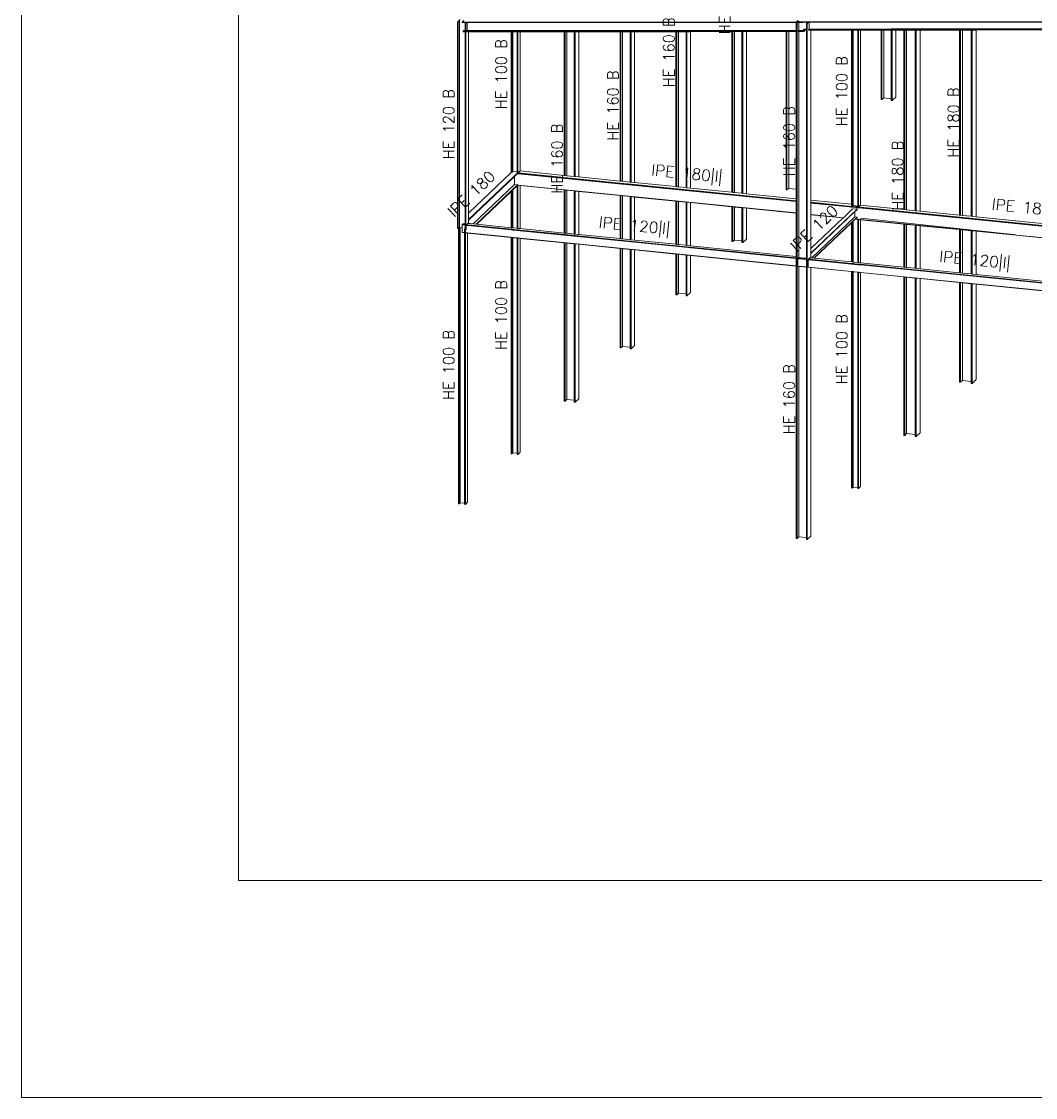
# Model space of a CAD drawing. Header units: millimetres. Extents: x 0 to 42, y 0 to 29.7.
# Drawn here: x 0 to 14.02, y 0 to 14.87 of the extents above; entities that cross this region are included whole.
import ezdxf
from ezdxf.enums import TextEntityAlignment as Align

# ---------------------------------------------------------------- set-up
doc = ezdxf.new("R2010")
doc.units = ezdxf.units.MM
for name, color, linetype, lineweight in [('BARRAS_DE_ACERO', 7, 'Continuous', 9), ('RECUAD_LIMITES', 2, 'Continuous', 0), ('RECUAD_MARCO', 1, 'Continuous', 20), ('REFERENCIA_DE_LAS_BARRAS', 2, 'Continuous', 9)]:
    doc.layers.add(name, color=color, linetype=linetype, lineweight=lineweight)
doc.styles.add('CYPETXT', font='romans__.ttf', dxfattribs={"height": 0.2})

msp = doc.modelspace()

# ---------------------------------------------------------------- linework, layer by layer
at = {"layer": 'BARRAS_DE_ACERO'}
for p, q in [((6.06556, 14.89789), (6.02848, 14.86262)), ((6.03894, 14.86157), (6.05647, 14.87825)), ((6.05647, 12.02608), (6.05647, 14.87825)), ((10.71999, 14.87004), (10.73893, 14.88805)), ((10.73003, 14.8666), (10.74685, 14.8826)), ((10.74685, 14.87616), (10.73682, 14.8666)), ((6.02848, 12.00945), (6.02848, 14.86262)), ((6.09346, 14.85721), (6.0928, 14.8638)), ((6.09346, 14.85721), (6.10502, 14.85722)), ((6.13743, 14.85724), (6.10502, 14.85722)), ((6.11581, 14.74635), (6.10552, 14.73658)), ((6.13214, 14.7366), (6.10552, 14.73658)), ((6.10552, 14.73658), (6.10618, 14.72998)), ((6.13214, 14.73), (6.10618, 14.72998)), ((6.13214, 14.74636), (6.11581, 14.74635)), ((10.71636, 14.86659), (6.12825, 14.86382)), ((6.13214, 14.74801), (6.13214, 14.85221)), ((6.13214, 14.74667), (6.13214, 14.74801)), ((6.13214, 14.74662), (6.13214, 14.74667)), ((6.13214, 14.74662), (6.13214, 14.74636)), ((6.13214, 14.7366), (6.13214, 14.74636)), ((6.13214, 14.7366), (6.13214, 14.73)), ((6.13214, 12.07455), (6.13214, 14.73)), ((6.13941, 14.85912), (6.13743, 14.85724)), ((6.14986, 14.85807), (6.13941, 14.85912)), ((6.1426, 14.74667), (6.1426, 14.85116)), ((6.1426, 11.99799), (6.1426, 14.74667)), ((6.16042, 14.85725), (6.14987, 14.85725)), ((6.16042, 14.74664), (6.14987, 14.73661)), ((6.76727, 14.73698), (6.14987, 14.73661)), ((6.14987, 14.73001), (6.14987, 14.73661)), ((6.17969, 14.73003), (6.14987, 14.73001)), ((6.16042, 14.85725), (6.7913, 14.85764)), ((6.16042, 14.85725), (6.16042, 14.74664)), ((6.85286, 14.74707), (6.16042, 14.74664)), ((6.17969, 14.73003), (6.76727, 14.73039)), ((6.17969, 12.22436), (6.17969, 14.73003)), ((6.76727, 14.73698), (6.85286, 14.73704)), ((6.77678, 14.7304), (6.76727, 14.73039)), ((6.76727, 12.78319), (6.76727, 14.73039)), ((6.77678, 12.78673), (6.77678, 14.7304)), ((6.7913, 14.73041), (6.7913, 12.80054)), ((6.86237, 14.74707), (6.85286, 14.74707)), ((6.85286, 14.73045), (6.86237, 14.73046)), ((6.85286, 14.73045), (6.85286, 12.79436)), ((6.89327, 14.74709), (6.86237, 14.74707)), ((6.89327, 14.73707), (6.86237, 14.73705)), ((6.86237, 14.73046), (6.89327, 14.73048)), ((6.86237, 12.77052), (6.86237, 14.73046)), ((7.50201, 14.73084), (6.89327, 14.73048)), ((6.89327, 12.80606), (6.89327, 14.73048)), ((10.58291, 14.73928), (7.50201, 14.73743)), ((7.50201, 14.73084), (7.51437, 14.73085)), ((7.50201, 14.73084), (7.50201, 12.74493)), ((7.51437, 14.74748), (7.51437, 14.74747)), ((7.51437, 14.73085), (7.53786, 14.73086)), ((7.51437, 14.73085), (7.51437, 12.74369)), ((7.64181, 14.73092), (7.53786, 14.73086)), ((7.53786, 14.73086), (7.53786, 12.74133)), ((7.64181, 14.74755), (7.64181, 14.74754)), ((7.65418, 14.73093), (7.64181, 14.73092)), ((7.64181, 14.73092), (7.64181, 12.73089)), ((7.70362, 14.73096), (7.65418, 14.73093)), ((7.65418, 14.73093), (7.65418, 12.72965)), ((7.70362, 14.74759), (7.70362, 14.74758)), ((8.27455, 14.7313), (7.70362, 14.73096)), ((7.70362, 14.73096), (7.70362, 12.72469)), ((8.27455, 14.7313), (8.27455, 12.66736)), ((8.28691, 14.73131), (8.28691, 12.66612)), ((8.41436, 14.73138), (8.3104, 14.73132)), ((8.3104, 14.73132), (8.3104, 12.66376)), ((8.42672, 14.73139), (8.41436, 14.73138)), ((8.41436, 14.73138), (8.41436, 12.65332)), ((8.42672, 14.73139), (8.42672, 12.65208)), ((8.47616, 14.73142), (8.47616, 12.64712)), ((9.04709, 14.73176), (9.04709, 12.5898)), ((9.08294, 14.73178), (9.05946, 14.73177)), ((9.05946, 14.73177), (9.05946, 12.58856)), ((9.08294, 14.73178), (9.1869, 14.73184)), ((9.08294, 14.73178), (9.08294, 12.5862)), ((9.19926, 14.73185), (9.1869, 14.73184)), ((9.1869, 14.73184), (9.1869, 12.57576)), ((9.19926, 14.73185), (9.19926, 12.57452)), ((9.2487, 14.73188), (9.2487, 12.56956)), ((9.832, 14.73224), (9.81963, 14.73223)), ((9.81963, 14.73223), (9.81963, 12.51224)), ((9.832, 14.73224), (9.832, 12.511)), ((9.85548, 14.73225), (9.85548, 12.50864)), ((9.95944, 14.73231), (9.95944, 12.4982)), ((9.9718, 14.73232), (9.9718, 12.49696)), ((10.02125, 12.492), (10.02125, 14.73235)), ((10.58291, 14.73269), (10.57055, 14.73268)), ((10.6064, 14.73929), (10.58291, 14.73928)), ((10.58291, 14.73269), (10.58291, 12.54375)), ((10.6064, 14.73929), (10.711, 14.73936)), ((10.71035, 14.73277), (10.6064, 14.7327)), ((10.71035, 14.73277), (10.711, 14.73277)), ((10.71035, 12.55565), (10.71035, 14.73277)), ((10.71636, 14.86659), (10.711, 14.8615)), ((10.71437, 14.86116), (10.711, 14.8615)), ((10.711, 14.74939), (10.711, 14.73936)), ((10.711, 14.73936), (10.711, 14.73277)), ((10.71437, 14.86116), (10.72337, 14.86026)), ((10.71636, 14.86659), (10.71999, 14.87004)), ((10.72337, 14.86026), (10.73003, 14.8666)), ((10.72337, 14.86026), (10.72337, 11.62502)), ((10.73681, 14.86001), (10.73681, 14.8666)), ((10.74685, 14.86002), (10.73681, 14.86001)), ((10.74685, 14.74893), (10.73681, 14.73938)), ((10.81325, 14.73942), (10.73681, 14.73938)), ((10.73681, 14.73279), (10.73681, 14.73938)), ((10.74685, 14.73279), (10.73681, 14.73279)), ((10.80119, 14.86005), (10.74685, 14.86002)), ((10.74685, 14.86002), (10.74685, 14.76935)), ((10.74685, 14.74893), (10.74685, 14.76935)), ((10.74685, 14.74893), (10.8233, 14.74898)), ((10.81391, 14.73283), (10.74685, 14.73279)), ((10.74685, 11.61096), (10.74685, 14.73279)), ((10.80053, 14.86665), (10.80119, 14.86005)), ((10.80119, 14.86005), (10.80319, 14.86195)), ((11.475, 14.86837), (10.80192, 14.86797)), ((10.80252, 14.86195), (10.80192, 14.86797)), ((10.80252, 14.86195), (10.80319, 14.86195)), ((10.81237, 14.86196), (10.80319, 14.86195)), ((10.86609, 14.86199), (10.81237, 14.86196)), ((10.81279, 14.75929), (10.82145, 14.76752)), ((10.81339, 14.75327), (10.81279, 14.75929)), ((10.81325, 14.73942), (10.8233, 14.74898)), ((10.81391, 14.73283), (10.81325, 14.73942)), ((10.85081, 14.75329), (10.81339, 14.75327)), ((10.82396, 14.74238), (10.81391, 14.73283)), ((10.82145, 14.76752), (10.822, 14.76752)), ((10.822, 14.76752), (10.8221, 14.76752)), ((10.8221, 14.76752), (10.8236, 14.76752)), ((10.82396, 14.74238), (10.8233, 14.74898)), ((10.85081, 14.76754), (10.8236, 14.76752)), ((10.86609, 14.86199), (10.85081, 14.84746)), ((10.85081, 14.84746), (10.86317, 14.84622)), ((10.85081, 14.76935), (10.85081, 14.84746)), ((10.85081, 14.76935), (10.85081, 14.76754)), ((10.85081, 14.75329), (10.85081, 11.60052)), ((10.87977, 14.862), (10.86317, 14.84622)), ((10.86317, 11.68658), (10.86317, 14.84622)), ((10.87977, 14.862), (10.86609, 14.86199)), ((11.475, 14.75969), (10.87801, 14.75933)), ((10.87801, 14.75933), (10.87801, 14.75331)), ((10.87801, 14.75331), (10.91262, 14.75333)), ((10.88722, 14.862), (10.87977, 14.862)), ((10.88722, 14.862), (12.35501, 14.86291)), ((10.88722, 14.862), (10.88722, 14.76809)), ((11.475, 14.75367), (10.91262, 14.75333)), ((10.91262, 14.75333), (10.91262, 12.4025)), ((11.475, 14.86837), (12.21053, 14.86883)), ((11.475, 14.76845), (11.48451, 14.76845)), ((11.48451, 14.75368), (11.475, 14.75367)), ((11.475, 12.34603), (11.475, 14.75367)), ((11.49903, 14.7597), (11.48451, 14.75969)), ((11.48451, 14.75368), (11.49903, 14.75369)), ((11.48451, 12.30643), (11.48451, 14.75368)), ((11.56059, 14.7685), (11.49903, 14.76846)), ((11.49903, 14.76847), (11.49903, 14.76846)), ((11.49903, 14.75971), (11.56059, 14.75975)), ((11.56059, 14.75373), (11.49903, 14.75369)), ((11.49903, 12.32785), (11.49903, 14.75369)), ((11.5701, 14.75976), (11.56059, 14.75975)), ((11.5701, 14.75974), (11.56059, 14.75974)), ((11.56059, 14.75373), (11.5701, 14.75374)), ((11.56059, 14.75373), (11.56059, 12.32167)), ((11.601, 14.76854), (11.5701, 14.76852)), ((11.5701, 14.75976), (11.601, 14.75978)), ((11.5701, 14.75974), (11.601, 14.75976)), ((11.5701, 14.75974), (11.5701, 14.75976)), ((11.601, 14.75376), (11.5701, 14.75374)), ((11.5701, 14.75374), (11.5701, 12.29784)), ((11.88387, 14.76871), (11.601, 14.76854)), ((11.88387, 14.76869), (11.601, 14.76852)), ((11.601, 14.76852), (11.601, 14.76854)), ((11.88387, 14.75995), (11.601, 14.75978)), ((11.601, 14.75376), (11.88387, 14.75393)), ((11.601, 12.33338), (11.601, 14.75376)), ((11.88387, 14.76871), (11.89623, 14.76872)), ((11.88387, 14.76871), (11.88387, 14.76869)), ((11.89623, 14.7687), (11.88387, 14.76869)), ((11.89623, 14.75996), (11.88387, 14.75995)), ((11.88387, 14.75993), (11.88387, 14.75995)), ((11.89623, 14.75994), (11.88387, 14.75993)), ((11.88387, 13.79404), (11.88387, 14.75393)), ((11.89623, 14.76872), (11.91972, 14.76873)), ((11.89623, 14.76872), (11.89623, 14.7687)), ((11.91972, 14.76871), (11.89623, 14.7687)), ((11.91972, 14.75997), (11.89623, 14.75996)), ((11.89623, 14.75994), (11.89623, 14.75996)), ((11.91972, 14.75995), (11.89623, 14.75994)), ((12.02367, 14.76879), (11.91972, 14.76873)), ((12.02367, 14.76877), (11.91972, 14.76871)), ((11.91972, 14.76873), (11.91972, 14.76871)), ((12.02367, 14.76003), (11.91972, 14.75997)), ((12.02367, 14.76001), (11.91972, 14.75995)), ((11.91972, 14.75995), (11.91972, 14.75997)), ((11.91972, 14.75395), (12.02367, 14.75401)), ((11.91972, 13.81513), (11.91972, 14.75395)), ((12.02367, 14.76879), (12.03604, 14.7688)), ((12.02367, 14.76877), (12.02367, 14.76879)), ((12.02367, 14.76877), (12.03604, 14.76878)), ((12.02367, 14.75401), (12.03604, 14.75402)), ((12.02367, 14.75401), (12.02367, 13.80469)), ((12.08548, 14.76883), (12.03604, 14.7688)), ((12.08548, 14.76881), (12.03604, 14.76878)), ((12.03604, 14.7688), (12.03604, 14.76878)), ((12.03604, 14.75402), (12.08548, 14.75405)), ((12.03604, 13.77876), (12.03604, 14.75402)), ((12.19714, 14.7689), (12.08548, 14.76883)), ((12.19714, 14.76887), (12.08548, 14.76881)), ((12.08548, 14.76883), (12.08548, 14.76881)), ((12.19714, 14.7689), (12.19714, 14.76887)), ((12.21045, 14.76888), (12.19714, 14.76887)), ((12.21045, 14.76013), (12.19714, 14.76012)), ((12.19714, 14.75412), (12.21045, 14.75413)), ((12.19714, 14.75412), (12.19714, 12.27352)), ((12.21045, 14.76891), (12.21045, 14.76888)), ((12.23695, 14.7689), (12.21045, 14.76888)), ((12.21045, 14.75413), (12.23695, 14.75415)), ((12.21045, 14.75413), (12.21045, 12.27218)), ((12.21053, 14.86883), (12.23695, 14.86885)), ((12.23695, 14.86885), (12.36833, 14.86893)), ((12.35501, 14.76897), (12.23695, 14.7689)), ((12.35501, 14.76024), (12.23695, 14.76017)), ((12.35501, 14.76022), (12.23695, 14.76015)), ((12.23695, 14.75415), (12.23695, 12.26952)), ((12.35501, 14.769), (12.35501, 14.76897)), ((12.36833, 14.76898), (12.35501, 14.76897)), ((12.36833, 14.76025), (12.35501, 14.76024)), ((12.35501, 14.76022), (12.35501, 14.76024)), ((12.36833, 14.76023), (12.35501, 14.76022)), ((12.35501, 14.75422), (12.35501, 12.25767)), ((12.36833, 14.86893), (12.37702, 14.86893)), ((12.42395, 14.76901), (12.36833, 14.76898)), ((12.42395, 14.76028), (12.36833, 14.76025)), ((12.42395, 14.76026), (12.36833, 14.76023)), ((12.36833, 14.76023), (12.36833, 14.76025)), ((12.36833, 14.75423), (12.36833, 12.25633)), ((12.96968, 14.76934), (12.42395, 14.76901)), ((12.96968, 14.76059), (12.42395, 14.76026)), ((12.42395, 14.76026), (12.42395, 14.76028)), ((12.42395, 14.75426), (12.42395, 12.25075)), ((12.98299, 14.86929), (12.96968, 14.86928)), ((12.96968, 14.76937), (12.96968, 14.76934)), ((12.98299, 14.76935), (12.96968, 14.76934)), ((12.96968, 14.76061), (12.98299, 14.76062)), ((12.98299, 14.7606), (12.96968, 14.76059)), ((12.96968, 14.75459), (12.98299, 14.7546)), ((12.96968, 14.75459), (12.96968, 12.19595)), ((13.12755, 14.86337), (12.98299, 14.86328)), ((12.98299, 14.76938), (13.00949, 14.7694)), ((13.00949, 14.76937), (12.98299, 14.76935)), ((12.98299, 14.76062), (13.00949, 14.76064)), ((13.00949, 14.75462), (12.98299, 14.7546)), ((12.98299, 14.7546), (12.98299, 12.19461)), ((13.00939, 14.8693), (13.19629, 14.86941)), ((13.12755, 14.86938), (13.00939, 14.86931)), ((13.12755, 14.76947), (13.00949, 14.7694)), ((13.00949, 14.76064), (13.12755, 14.76071)), ((13.12755, 14.76069), (13.00949, 14.76062)), ((13.00949, 14.76062), (13.00949, 14.76064)), ((13.12755, 14.75469), (13.00949, 14.75462)), ((13.00949, 14.75462), (13.00949, 12.19195)), ((13.19649, 14.86341), (13.12755, 14.86337)), ((13.12755, 14.76071), (13.14087, 14.76072)), ((13.12755, 14.76069), (13.12755, 14.76071)), ((13.14087, 14.7607), (13.12755, 14.76069)), ((13.14087, 14.7547), (13.12755, 14.75469)), ((13.12755, 14.75469), (13.12755, 12.1801)), ((13.14087, 14.76948), (13.19649, 14.76951)), ((13.19649, 14.76948), (13.14087, 14.76945)), ((13.14087, 14.76072), (13.19649, 14.76075)), ((13.19649, 14.76073), (13.14087, 14.7607)), ((13.14087, 14.7607), (13.14087, 14.76072)), ((13.14087, 14.7547), (13.19649, 14.75473)), ((13.14087, 14.7547), (13.14087, 12.17876)), ((15.436, 14.87076), (13.19629, 14.86941)), ((15.43134, 14.86474), (13.19649, 14.86341)), ((15.43134, 14.77083), (13.19649, 14.76948)), ((15.43134, 14.77083), (13.19649, 14.76951)), ((13.19649, 14.76951), (13.19649, 14.76948)), ((15.43134, 14.76208), (13.19649, 14.76073)), ((13.19649, 14.76075), (13.19649, 14.76073)), ((13.19649, 14.75473), (15.43134, 14.75606)), ((13.19649, 12.17318), (13.19649, 14.75473)), ((11.89623, 13.79279), (11.88387, 13.79404)), ((12.02367, 13.80469), (11.91972, 13.81513)), ((12.02367, 13.78), (12.02367, 13.80469)), ((12.02367, 13.78), (12.03604, 13.77876)), ((12.08548, 13.82578), (12.03604, 13.77876)), ((6.7913, 12.80054), (6.77678, 12.78673)), ((6.85286, 12.79436), (6.7913, 12.80054)), ((6.85286, 12.77909), (6.85286, 12.79436)), ((6.89188, 12.8062), (6.86739, 12.78291)), ((6.89327, 12.80606), (6.89188, 12.8062)), ((7.50201, 12.74493), (6.89327, 12.80606)), ((6.76727, 12.78319), (6.17969, 12.22436)), ((6.17969, 12.12576), (6.81003, 12.72525)), ((6.77154, 12.78725), (6.76727, 12.78319)), ((6.77678, 12.78673), (6.77154, 12.78725)), ((6.81003, 12.72525), (6.81564, 12.73059)), ((6.81564, 12.61746), (6.81564, 12.73059)), ((6.85286, 12.77909), (6.85809, 12.77857)), ((6.85809, 12.77096), (6.85638, 12.76933)), ((6.86322, 12.76864), (6.85638, 12.76933)), ((6.86378, 12.77186), (6.86237, 12.77052)), ((6.86739, 12.76823), (6.86322, 12.76864)), ((6.86739, 12.78291), (6.86376, 12.77946)), ((6.86739, 12.7791), (6.86376, 12.77946)), ((6.86376, 12.77946), (6.86376, 12.77186)), ((6.86378, 12.77186), (6.86376, 12.77186)), ((6.86378, 12.77186), (6.86739, 12.7715)), ((8.04742, 12.66062), (6.86739, 12.7791)), ((8.48309, 12.60926), (6.86739, 12.7715)), ((6.86739, 12.76823), (10.711, 12.38231)), ((7.51437, 12.74369), (7.50201, 12.74493)), ((7.53786, 12.74133), (7.51437, 12.74369)), ((7.64181, 12.73089), (7.53786, 12.74133)), ((7.65418, 12.72965), (7.64181, 12.73089)), ((7.70362, 12.72469), (7.65418, 12.72965)), ((8.27455, 12.66736), (7.70362, 12.72469)), ((8.28691, 12.66612), (8.27455, 12.66736)), ((8.3104, 12.66376), (8.28691, 12.66612)), ((8.41436, 12.65332), (8.3104, 12.66376)), ((8.42672, 12.65208), (8.41436, 12.65332)), ((8.47616, 12.64712), (8.42672, 12.65208)), ((9.04709, 12.5898), (8.47616, 12.64712)), ((6.24493, 12.07468), (6.81564, 12.61746)), ((6.8564, 12.61336), (6.28568, 12.07059)), ((6.77678, 12.53005), (6.76727, 12.52101)), ((6.7913, 12.54386), (6.7913, 12.01982)), ((6.81564, 12.61746), (6.85286, 12.61372)), ((6.85286, 12.61372), (6.8564, 12.61336)), ((6.86237, 12.61276), (6.85809, 12.61318)), ((6.86376, 12.61262), (6.86237, 12.61276)), ((6.86237, 12.61276), (6.86237, 12.01268)), ((6.86376, 12.61262), (6.86739, 12.61226)), ((6.86376, 12.60827), (6.86376, 12.61262)), ((6.86376, 12.60827), (6.89327, 12.60531)), ((10.711, 12.22634), (6.86739, 12.61226)), ((7.50201, 12.54418), (7.50201, 11.94846)), ((7.51437, 12.54294), (7.50201, 12.54418)), ((7.51437, 12.54294), (7.51437, 11.94722)), ((7.53786, 12.54058), (7.51437, 12.54294)), ((7.53786, 12.54058), (7.53786, 11.94486)), ((7.64181, 12.53014), (7.53786, 12.54058)), ((7.64181, 12.53014), (7.64181, 11.93442)), ((7.65418, 12.5289), (7.64181, 12.53014)), ((7.65418, 12.5289), (7.65418, 11.93318)), ((7.70362, 12.52394), (7.65418, 12.5289)), ((7.70362, 12.52394), (7.70362, 11.92822)), ((8.27455, 12.46662), (7.70362, 12.52394)), ((10.711, 12.39318), (8.4762, 12.61756)), ((10.711, 12.38557), (8.48309, 12.60926)), ((9.05946, 12.58856), (9.04709, 12.5898)), ((9.08294, 12.5862), (9.05946, 12.58856)), ((9.1869, 12.57576), (9.08294, 12.5862)), ((9.19926, 12.57452), (9.1869, 12.57576)), ((9.2487, 12.56956), (9.19926, 12.57452)), ((9.81963, 12.51224), (9.2487, 12.56956)), ((9.832, 12.511), (9.81963, 12.51224)), ((10.58291, 12.54375), (10.57055, 12.54499)), ((10.6064, 12.56609), (10.58291, 12.54375)), ((10.71035, 12.55565), (10.6064, 12.56609)), ((10.71035, 12.53096), (10.71035, 12.55565)), ((10.711, 12.53089), (10.71035, 12.53096)), ((8.27455, 12.46662), (8.27455, 11.87089)), ((8.28691, 12.46538), (8.27455, 12.46662)), ((8.28691, 12.46538), (8.28691, 11.86965)), ((8.3104, 12.46302), (8.28691, 12.46538)), ((8.3104, 12.46302), (8.3104, 11.86729)), ((8.41436, 12.45258), (8.3104, 12.46302)), ((8.41436, 12.45258), (8.41436, 11.85685)), ((8.42672, 12.45134), (8.41436, 12.45258)), ((8.42672, 12.45134), (8.42672, 11.85561)), ((8.47616, 12.44638), (8.42672, 12.45134)), ((8.47616, 12.44638), (8.47616, 11.85065)), ((9.04709, 12.38905), (8.47616, 12.44638)), ((9.04709, 12.38905), (9.04709, 11.79332)), ((9.05946, 12.38781), (9.04709, 12.38905)), ((9.05946, 12.38781), (9.05946, 11.79208)), ((9.08294, 12.38545), (9.05946, 12.38781)), ((9.08294, 12.38545), (9.08294, 11.78972)), ((9.1869, 12.37501), (9.08294, 12.38545)), ((9.1869, 12.37501), (9.1869, 11.77928)), ((9.19926, 12.37377), (9.1869, 12.37501)), ((9.19926, 12.37377), (9.19926, 11.77804)), ((9.2487, 12.36881), (9.19926, 12.37377)), ((9.2487, 11.77308), (9.2487, 12.36881)), ((10.711, 12.38557), (10.711, 12.39318)), ((10.711, 12.38557), (10.711, 12.38231)), ((10.711, 12.38231), (10.711, 12.22634)), ((10.91262, 12.4025), (11.475, 12.34603)), ((10.91262, 12.37293), (10.91262, 12.4025)), ((10.91262, 12.36532), (10.91262, 12.37293)), ((10.91262, 12.36207), (10.91262, 12.36532)), ((11.475, 12.30885), (10.91262, 12.36532)), ((11.53737, 12.29934), (10.91262, 12.36207)), ((10.91262, 12.36207), (10.91262, 12.20609)), ((6.17969, 12.13337), (6.17969, 12.22436)), ((9.81963, 12.31148), (9.81963, 11.83083)), ((9.832, 12.31024), (9.832, 11.82959)), ((9.95944, 12.29744), (9.95944, 11.84149)), ((9.9718, 11.81555), (9.9718, 12.2962)), ((11.55128, 12.27702), (10.91262, 11.66962)), ((11.52294, 12.24408), (10.91262, 11.66362)), ((11.36197, 12.16097), (10.91262, 12.20609)), ((10.91262, 12.20174), (11.35785, 12.15705)), ((11.36197, 12.16097), (11.49042, 12.28313)), ((11.475, 12.31647), (11.475, 12.30885)), ((11.475, 12.30885), (11.475, 12.30739)), ((11.475, 12.30739), (11.48451, 12.30643)), ((11.48589, 12.30775), (11.48451, 12.30643)), ((11.4859, 12.31537), (11.55206, 12.30873)), ((11.55128, 12.27702), (11.49042, 12.28313)), ((11.49903, 12.32785), (11.56059, 12.32167)), ((11.56059, 12.30025), (11.49903, 12.30643)), ((11.52294, 12.24408), (11.55128, 12.27103)), ((11.52294, 12.24408), (11.52294, 12.17173)), ((11.53737, 12.29934), (11.53882, 12.29919)), ((11.57512, 12.29555), (11.53882, 12.29919)), ((11.55128, 12.27702), (11.55128, 12.27103)), ((11.56059, 12.30787), (11.55206, 12.30873)), ((11.56059, 12.30787), (11.56059, 12.32167)), ((11.56059, 12.30025), (11.56059, 12.30787)), ((11.57149, 12.29916), (11.5701, 12.29784)), ((11.57149, 12.29916), (11.57512, 12.2988)), ((11.59962, 12.33352), (11.5715, 12.30678)), ((11.61479, 12.29482), (11.57512, 12.2988)), ((11.601, 12.33338), (11.59962, 12.33352)), ((15.43134, 11.91921), (11.601, 12.30382)), ((11.61479, 12.29482), (12.97992, 12.15775)), ((6.0911, 12.06009), (6.09419, 12.06302)), ((6.10156, 12.07603), (6.09419, 12.06902)), ((6.09419, 12.06902), (6.13214, 12.06521)), ((6.09419, 12.06302), (6.09419, 12.06902)), ((6.13214, 12.05921), (6.09419, 12.06302)), ((6.10156, 12.07603), (6.10307, 12.07747)), ((6.13214, 12.07455), (6.10307, 12.07747)), ((6.13214, 12.07455), (6.13214, 12.06521)), ((6.13214, 12.06521), (6.13214, 12.05921)), ((6.13214, 12.05597), (6.13214, 12.05921)), ((6.21669, 12.05072), (6.15125, 12.05729)), ((6.17104, 12.0821), (6.17969, 12.08123)), ((6.17969, 12.12576), (6.17969, 12.13337)), ((6.17969, 12.12576), (6.17969, 12.08123)), ((6.17969, 12.08123), (6.19914, 12.07928)), ((6.2434, 12.07483), (6.19914, 12.07928)), ((6.21497, 12.04765), (6.21572, 12.04757)), ((6.21636, 12.04751), (6.21572, 12.04757)), ((6.26435, 12.04269), (6.21636, 12.04751)), ((6.76727, 11.99544), (6.21669, 12.05072)), ((6.76727, 12.00143), (6.22515, 12.05587)), ((6.2434, 12.07483), (6.24493, 12.07468)), ((6.28568, 12.07059), (6.24493, 12.07468)), ((6.29291, 12.06986), (6.28568, 12.07059)), ((6.76727, 12.02223), (6.29291, 12.06986)), ((11.52294, 12.17173), (10.92663, 11.6046)), ((10.96065, 11.60118), (11.475, 12.09034)), ((11.35785, 12.15705), (11.36197, 12.16097)), ((11.49903, 12.11319), (11.52726, 12.14004)), ((11.53139, 12.14397), (11.52726, 12.14004)), ((11.52726, 12.14004), (11.56059, 12.13669)), ((11.56059, 12.14103), (11.5701, 12.14007)), ((11.56059, 12.13669), (11.56059, 12.14103)), ((11.56059, 12.13669), (11.56059, 11.54094)), ((11.5701, 12.14007), (11.5701, 11.53999)), ((11.5701, 12.14007), (11.57149, 12.13993)), ((11.601, 12.13697), (11.57149, 12.13993)), ((11.57149, 12.13559), (11.57149, 12.13993)), ((11.601, 12.13263), (11.57149, 12.13559)), ((13.75046, 11.92441), (11.601, 12.15375)), ((13.17264, 11.97917), (11.601, 12.13697)), ((12.19714, 12.07277), (12.19714, 11.47703)), ((12.21045, 12.07143), (12.21045, 11.47569)), ((12.23695, 12.06877), (12.21045, 12.07143)), ((12.23695, 12.06877), (12.23695, 11.47303)), ((12.35501, 12.05692), (12.23695, 12.06877)), ((12.35501, 12.05692), (12.35501, 11.46118)), ((12.36833, 12.05558), (12.35501, 12.05692)), ((12.36833, 12.05558), (12.36833, 11.45984)), ((12.42395, 12.05), (12.36833, 12.05558)), ((12.42395, 12.05), (12.42395, 11.45426)), ((12.96968, 11.9952), (12.42395, 12.05)), ((6.03894, 12.0084), (6.02848, 12.00945)), ((6.04108, 12.01044), (6.03894, 12.0084)), ((6.04108, 12.01044), (6.04203, 12.01134)), ((6.04108, 8.20721), (6.04108, 12.01044)), ((6.05059, 12.01048), (6.04203, 12.01134)), ((6.05647, 12.02508), (6.06503, 12.02422)), ((6.06511, 12.02421), (6.06511, 11.95181)), ((6.09419, 11.95763), (6.09419, 11.95489)), ((6.12667, 11.95162), (6.09419, 11.95489)), ((6.11921, 11.95511), (6.12667, 11.95436)), ((6.13214, 12.00229), (6.12667, 12.00284)), ((6.12667, 11.95162), (6.12667, 11.95436)), ((6.12667, 11.95162), (6.12667, 8.21389)), ((6.13214, 12.00489), (6.13214, 12.00229)), ((6.13214, 12.00229), (6.13214, 11.99905)), ((6.13618, 11.99864), (6.13214, 11.99905)), ((6.13618, 11.99864), (6.13618, 8.19766)), ((6.13618, 11.99864), (6.13866, 11.99839)), ((6.13866, 11.99839), (6.1412, 11.99813)), ((6.13866, 11.99839), (6.13866, 11.95316)), ((6.1412, 11.95291), (6.13866, 11.95316)), ((6.1412, 11.99813), (6.1426, 11.99799)), ((6.14175, 11.95285), (6.1412, 11.95291)), ((6.14175, 11.95285), (6.14175, 11.9501)), ((6.16708, 11.9503), (6.14175, 11.95285)), ((6.14175, 11.9501), (6.15735, 11.94854)), ((6.14817, 12.00329), (6.1426, 11.99799)), ((6.15735, 11.94854), (6.16708, 11.94756)), ((6.16719, 11.95029), (6.16708, 11.9503)), ((6.16708, 8.22705), (6.16708, 11.94756)), ((6.76727, 11.88731), (6.16708, 11.94756)), ((6.16719, 11.95029), (6.76923, 11.88984)), ((6.26435, 12.04269), (6.76727, 11.99219)), ((6.76727, 12.02223), (6.77678, 12.02127)), ((6.76727, 12.00143), (6.77678, 12.00047)), ((6.76727, 11.99544), (6.77678, 11.99448)), ((6.76727, 11.99219), (6.77678, 11.99123)), ((6.7913, 11.99902), (6.77678, 12.00047)), ((6.7913, 11.99303), (6.77678, 11.99448)), ((6.77678, 11.99123), (6.7913, 11.98978)), ((6.7913, 12.01982), (6.80768, 12.01817)), ((6.79316, 11.99883), (6.7913, 11.99902)), ((6.7913, 11.99303), (6.79316, 11.99284)), ((6.7913, 11.98978), (6.79316, 11.98959)), ((6.79316, 11.99883), (6.80768, 11.99737)), ((6.79316, 11.99284), (6.80768, 11.99138)), ((6.79316, 11.98959), (6.80768, 11.98813)), ((6.85286, 12.01363), (6.80768, 12.01817)), ((6.80768, 11.99737), (6.85286, 11.99284)), ((6.80768, 11.99138), (6.82692, 11.98945)), ((6.85286, 11.98359), (6.80768, 11.98813)), ((6.85286, 11.98685), (6.82692, 11.98945)), ((6.85286, 11.99284), (6.86237, 11.99188)), ((6.85286, 11.98685), (6.86237, 11.98589)), ((6.86237, 11.98264), (6.85286, 11.98359)), ((6.86237, 12.01268), (6.86739, 12.01218)), ((6.86739, 11.99138), (6.86237, 11.99188)), ((6.86739, 11.98539), (6.86237, 11.98589)), ((6.86237, 11.98264), (6.86739, 11.98214)), ((6.89327, 12.00958), (6.86739, 12.01218)), ((6.89327, 11.98878), (6.86739, 11.99138)), ((6.89327, 11.98279), (6.86739, 11.98539)), ((6.86739, 11.98214), (6.89327, 11.97954)), ((7.50201, 11.94846), (6.89327, 12.00958)), ((6.89327, 11.98878), (7.46991, 11.93088)), ((7.94243, 11.87745), (6.89327, 11.98279)), ((8.05656, 11.86274), (6.89327, 11.97954)), ((8.77008, 11.80034), (7.46991, 11.93088)), ((7.51437, 11.94722), (7.50201, 11.94846)), ((7.53786, 11.94486), (7.51437, 11.94722)), ((7.64181, 11.93442), (7.53786, 11.94486)), ((7.65418, 11.93318), (7.64181, 11.93442)), ((7.70362, 11.92822), (7.65418, 11.93318)), ((8.27455, 11.87089), (7.70362, 11.92822)), ((12.96968, 11.9952), (12.96968, 11.39947)), ((12.98299, 11.99386), (12.96968, 11.9952)), ((12.98299, 11.99386), (12.98299, 11.39813)), ((13.00949, 11.9912), (12.98299, 11.99386)), ((13.00949, 11.9912), (13.00949, 11.39547)), ((13.12755, 11.97935), (13.00949, 11.9912)), ((13.12755, 11.38362), (13.12755, 11.97935)), ((13.12755, 11.97935), (13.14087, 11.97801)), ((13.14087, 11.38228), (13.14087, 11.97801)), ((13.14087, 11.97801), (13.19649, 11.97243)), ((13.75146, 11.92105), (13.17264, 11.97917)), ((13.19649, 11.3767), (13.19649, 11.97243)), ((13.19649, 11.97243), (15.43134, 11.74802)), ((15.43134, 11.75238), (13.75146, 11.92105)), ((6.76727, 8.89786), (6.76727, 11.88731)), ((6.76727, 11.88731), (6.77678, 11.88635)), ((6.77678, 11.88909), (6.76923, 11.88984)), ((6.77678, 11.88909), (6.79124, 11.88764)), ((6.77678, 8.8969), (6.77678, 11.88635)), ((6.77678, 11.88635), (6.7913, 11.8849)), ((6.79124, 11.88764), (6.7913, 11.88763)), ((6.7913, 11.88763), (6.80725, 11.88603)), ((6.7913, 8.91072), (6.7913, 11.8849)), ((6.7913, 11.8849), (6.80768, 11.88325)), ((6.85286, 11.88145), (6.80725, 11.88603)), ((6.80768, 11.88325), (6.85286, 11.87871)), ((6.86739, 11.87998), (6.85286, 11.88145)), ((6.85286, 11.87871), (6.85286, 8.90454)), ((6.86237, 11.87776), (6.85286, 11.87871)), ((6.89327, 11.87739), (6.86739, 11.87998)), ((6.89328, 11.87739), (6.89327, 11.87739)), ((7.50201, 11.81354), (6.89327, 11.87466)), ((7.50201, 11.81354), (7.50201, 9.62664)), ((7.51437, 11.8123), (7.50201, 11.81354)), ((7.51437, 11.8123), (7.51437, 9.6254)), ((7.53786, 11.80994), (7.51437, 11.8123)), ((7.53786, 11.80994), (7.53786, 9.64773)), ((7.64181, 11.7995), (7.53786, 11.80994)), ((7.64181, 9.6373), (7.64181, 11.7995)), ((7.65418, 11.79826), (7.64181, 11.7995)), ((7.65418, 9.61136), (7.65418, 11.79826)), ((7.94243, 11.87745), (9.05946, 11.7653)), ((8.05656, 11.86274), (8.98477, 11.76954)), ((8.28691, 11.86965), (8.27455, 11.87089)), ((8.3104, 11.86729), (8.28691, 11.86965)), ((8.41436, 11.85685), (8.3104, 11.86729)), ((8.42672, 11.85561), (8.41436, 11.85685)), ((8.47616, 11.85065), (8.42672, 11.85561)), ((9.04709, 11.79332), (8.47616, 11.85065)), ((8.77008, 11.80034), (8.81717, 11.79561)), ((8.81717, 11.79561), (9.05946, 11.77129)), ((9.25877, 11.74204), (8.98477, 11.76954)), ((9.05946, 11.79208), (9.04709, 11.79332)), ((9.08294, 11.78972), (9.05946, 11.79208)), ((9.05951, 11.77127), (9.05946, 11.77128)), ((9.05946, 11.7653), (9.2487, 11.74629)), ((9.1869, 11.77928), (9.08294, 11.78972)), ((9.18673, 11.7585), (9.19934, 11.75723)), ((9.1869, 11.75849), (9.18673, 11.7585)), ((9.1869, 11.77928), (9.19926, 11.77804)), ((9.1869, 11.75849), (9.19926, 11.75725)), ((9.2487, 11.77308), (9.19926, 11.77804)), ((9.24409, 11.75274), (9.19934, 11.75723)), ((10.711, 11.60546), (9.2487, 11.75229)), ((9.832, 11.82959), (9.81963, 11.83083)), ((9.85548, 11.85193), (9.832, 11.82959)), ((9.95944, 11.84149), (9.85548, 11.85193)), ((9.9718, 11.81555), (10.02125, 11.86258)), ((8.41436, 11.72193), (8.41436, 10.37203)), ((8.42672, 10.34609), (8.42672, 11.72069)), ((9.04709, 11.65841), (9.04709, 11.0961)), ((9.05946, 11.09486), (9.05946, 11.65717)), ((9.1869, 11.64437), (9.1869, 11.10676)), ((9.19926, 11.08082), (9.19926, 11.64313)), ((9.2487, 11.74629), (9.25527, 11.74563)), ((9.25877, 11.74204), (9.25884, 11.74203)), ((9.25905, 11.74201), (9.25884, 11.74203)), ((9.25905, 11.74201), (9.25927, 11.74199)), ((9.25927, 11.74199), (9.25948, 11.74197)), ((9.25948, 11.74197), (9.25968, 11.74195)), ((9.25968, 11.74195), (9.2597, 11.74195)), ((9.2597, 11.74195), (9.26031, 11.74189)), ((9.26034, 11.74189), (9.26031, 11.74189)), ((10.72337, 11.62502), (10.72337, 7.72734)), ((10.7382, 11.60273), (10.7382, 11.59674)), ((10.78138, 11.60749), (10.74685, 11.61096)), ((10.74685, 11.60186), (10.74933, 11.60161)), ((10.74933, 11.60161), (10.80192, 11.59633)), ((10.85081, 11.60052), (10.78138, 11.60749)), ((10.85081, 11.60052), (10.85081, 11.59142)), ((10.86317, 11.68658), (10.86317, 11.57845)), ((10.89778, 11.6075), (10.8826, 11.59307)), ((10.91262, 11.60601), (10.89778, 11.6075)), ((10.91262, 11.66362), (10.91262, 11.66962)), ((10.91262, 11.60601), (10.91262, 11.66362)), ((10.91262, 11.60601), (10.92663, 11.6046)), ((10.92663, 11.6046), (10.95495, 11.60175)), ((10.95495, 11.60175), (10.96065, 11.60118)), ((11.475, 11.54954), (10.96065, 11.60118)), ((10.711, 11.59622), (10.711, 11.59947)), ((10.711, 7.72858), (10.711, 11.49134)), ((10.73511, 11.49165), (10.73511, 11.5938)), ((10.7382, 11.49134), (10.73511, 11.49165)), ((10.74685, 11.59587), (10.7382, 11.59674)), ((10.85081, 11.48003), (10.7382, 11.49134)), ((10.7382, 11.48861), (10.7382, 11.49134)), ((10.74685, 11.48774), (10.7382, 11.48861)), ((10.74685, 11.59587), (10.79992, 11.59054)), ((10.80192, 11.58709), (10.74685, 11.59262)), ((10.74685, 7.74967), (10.74685, 11.48774)), ((10.85081, 11.58543), (10.79992, 11.59054)), ((10.80192, 11.59633), (10.85081, 11.59142)), ((10.85081, 11.58543), (10.85081, 11.59142)), ((10.85081, 11.58218), (10.85081, 11.56669)), ((10.85081, 11.53249), (10.85081, 11.53503)), ((10.85081, 11.53249), (10.85081, 11.48003)), ((10.86317, 11.54865), (10.86317, 11.57845)), ((10.86317, 11.54482), (10.86317, 11.54865)), ((10.86317, 11.52868), (10.86317, 11.54222)), ((10.86317, 11.52868), (10.86317, 7.7133)), ((10.87801, 11.5827), (10.87491, 11.57976)), ((10.87491, 11.57976), (10.89389, 11.57786)), ((10.87491, 11.55981), (10.87491, 11.57976)), ((10.87491, 11.55981), (10.87491, 11.55541)), ((10.87491, 11.55541), (10.87491, 11.52563)), ((10.87492, 11.47761), (10.87491, 11.52563)), ((10.87801, 11.4773), (10.87492, 11.47761)), ((10.878, 11.58869), (10.88093, 11.59148)), ((10.87943, 11.58855), (10.878, 11.58869)), ((10.87801, 11.5827), (10.878, 11.58869)), ((10.87801, 11.5827), (10.89698, 11.5808)), ((10.87801, 11.4773), (11.475, 11.41736)), ((10.87801, 11.47457), (10.87801, 11.4773)), ((10.87943, 11.58855), (10.87996, 11.5885)), ((10.87996, 11.5885), (10.90686, 11.5858)), ((10.8826, 11.59307), (10.88093, 11.59148)), ((10.89389, 11.57786), (10.89807, 11.57744)), ((10.89735, 11.58076), (10.89698, 11.5808)), ((10.90116, 11.58038), (10.89735, 11.58076)), ((10.91262, 11.57598), (10.89807, 11.57744)), ((10.91262, 11.57923), (10.90116, 11.58038)), ((10.91262, 11.58522), (10.90686, 11.5858)), ((10.93518, 11.58295), (10.91262, 11.58522)), ((10.92949, 11.57754), (10.91262, 11.57923)), ((10.91262, 11.57598), (10.9264, 11.5746)), ((10.91262, 7.76032), (10.91262, 11.4711)), ((10.9321, 11.57403), (10.9264, 11.5746)), ((10.92949, 11.57754), (10.93519, 11.57697)), ((10.9321, 11.57403), (11.475, 11.51951)), ((10.94088, 11.58238), (10.93518, 11.58295)), ((10.93519, 11.57697), (11.475, 11.52277)), ((10.94088, 11.58238), (11.475, 11.52875)), ((11.475, 11.52875), (11.48451, 11.52779)), ((11.475, 11.52277), (11.48451, 11.52181)), ((11.48451, 11.54858), (11.49903, 11.54713)), ((11.48451, 11.52779), (11.49903, 11.52634)), ((11.48451, 11.52181), (11.49903, 11.52036)), ((11.49903, 11.54713), (11.51541, 11.54548)), ((11.51541, 11.51545), (11.50089, 11.51691)), ((11.51541, 11.54548), (11.56059, 11.54094)), ((11.51541, 11.52469), (11.56059, 11.52015)), ((11.51541, 11.51871), (11.56059, 11.51417)), ((11.51541, 11.51545), (11.56059, 11.51091)), ((11.5701, 11.53999), (11.56059, 11.54094)), ((11.5701, 11.5192), (11.56059, 11.52015)), ((11.5701, 11.51322), (11.56059, 11.51417)), ((11.5701, 11.50996), (11.56059, 11.51091)), ((11.5701, 11.53999), (11.57512, 11.53949)), ((11.5701, 11.5192), (11.57512, 11.5187)), ((11.5701, 11.51322), (11.57512, 11.51272)), ((11.5701, 11.50996), (11.57512, 11.50946)), ((11.601, 11.53689), (11.57512, 11.53949)), ((11.601, 11.5161), (11.57512, 11.5187)), ((11.601, 11.51012), (11.57512, 11.51272)), ((11.601, 11.50686), (11.57512, 11.50946)), ((12.19714, 11.47703), (11.601, 11.53689)), ((11.601, 11.5161), (12.17335, 11.45863)), ((15.43134, 11.12553), (11.601, 11.51012)), ((15.43134, 11.12227), (11.601, 11.50686)), ((12.21045, 11.47569), (12.19714, 11.47703)), ((12.23695, 11.47303), (12.21045, 11.47569)), ((12.35501, 11.46118), (12.23695, 11.47303)), ((12.36833, 11.45984), (12.35501, 11.46118)), ((12.42395, 11.45426), (12.36833, 11.45984)), ((12.96968, 11.39947), (12.42395, 11.45426)), ((11.48426, 11.41643), (11.475, 11.41736)), ((11.48451, 11.4164), (11.48426, 11.41643)), ((11.49865, 11.41498), (11.48451, 11.4164)), ((11.49903, 11.41223), (11.48451, 11.41369)), ((11.49865, 11.41498), (11.49903, 11.41494)), ((11.51541, 11.4133), (11.49903, 11.41494)), ((11.49903, 8.43803), (11.49903, 11.41223)), ((11.49903, 11.41223), (11.56059, 11.40605)), ((11.51541, 11.4133), (11.56059, 11.40876)), ((11.56059, 11.40876), (11.5701, 11.40781)), ((11.56059, 11.40605), (11.56059, 8.43185)), ((11.5701, 11.40509), (11.56059, 11.40605)), ((11.5701, 11.40781), (11.57023, 11.4078)), ((11.601, 11.40198), (11.5701, 11.40509)), ((11.5701, 8.41563), (11.5701, 11.40509)), ((11.57023, 11.4078), (11.57512, 11.40731)), ((11.60026, 11.40478), (11.57512, 11.40731)), ((11.601, 11.4047), (11.60026, 11.40478)), ((15.44394, 11.01886), (11.601, 11.4047)), ((11.601, 11.40198), (11.601, 8.44502)), ((12.19714, 11.34212), (12.19714, 9.15197)), ((12.23695, 11.33812), (12.23695, 9.17584)), ((12.35501, 11.32627), (12.35501, 9.16398)), ((12.36833, 11.32493), (12.35501, 11.32627)), ((12.36833, 9.13478), (12.36833, 11.32493)), ((12.98299, 11.39813), (12.96968, 11.39947)), ((13.00949, 11.39547), (12.98299, 11.39813)), ((13.12755, 11.38362), (13.00949, 11.39547)), ((13.14087, 11.38228), (13.12755, 11.38362)), ((13.19649, 11.3767), (13.14087, 11.38228)), ((15.43134, 11.15231), (13.19649, 11.3767)), ((12.98299, 11.26321), (12.96968, 11.26455)), ((12.98299, 9.88537), (12.98299, 11.26321)), ((13.12755, 11.2487), (13.00949, 11.26055)), ((13.12755, 9.89871), (13.12755, 11.2487)), ((13.14087, 9.86952), (13.14087, 11.24736)), ((9.05946, 11.09486), (9.04709, 11.0961)), ((9.08294, 11.1172), (9.05946, 11.09486)), ((9.1869, 11.10676), (9.08294, 11.1172)), ((9.1869, 11.08206), (9.1869, 11.10676)), ((9.19926, 11.08082), (9.1869, 11.08206)), ((9.2487, 11.12785), (9.19926, 11.08082)), ((8.28691, 10.36013), (8.27455, 10.36137)), ((8.3104, 10.38246), (8.28691, 10.36013)), ((8.41436, 10.37203), (8.3104, 10.38246)), ((8.41436, 10.34733), (8.41436, 10.37203)), ((8.41436, 10.34733), (8.42672, 10.34609)), ((8.42672, 10.34609), (8.47616, 10.39311)), ((12.96968, 9.8867), (12.98299, 9.88537)), ((12.98299, 9.88537), (13.00949, 9.91057)), ((13.00949, 9.91057), (13.12755, 9.89871)), ((13.12755, 9.89871), (13.12755, 9.87085)), ((13.14087, 9.86952), (13.12755, 9.87085)), ((7.51437, 9.6254), (7.50201, 9.62664)), ((7.53786, 9.64773), (7.51437, 9.6254)), ((7.64181, 9.6373), (7.53786, 9.64773)), ((7.64181, 9.6373), (7.64181, 9.6126)), ((7.64181, 9.6126), (7.65418, 9.61136)), ((7.70362, 9.65838), (7.65418, 9.61136)), ((12.19714, 9.15197), (12.21045, 9.15064)), ((12.23695, 9.17584), (12.35501, 9.16398)), ((12.35501, 9.16398), (12.35501, 9.13612)), ((12.35501, 9.13612), (12.36833, 9.13478)), ((12.36833, 9.13478), (12.42395, 9.18768)), ((6.77678, 8.8969), (6.76727, 8.89786)), ((6.77678, 8.8969), (6.7913, 8.91072)), ((6.7913, 8.91072), (6.85286, 8.90454)), ((6.85286, 8.88927), (6.85286, 8.90454)), ((6.86237, 8.88831), (6.85286, 8.88927)), ((6.89327, 8.9177), (6.86237, 8.88831)), ((11.48451, 8.42422), (11.475, 8.42518)), ((11.48451, 8.42422), (11.49903, 8.43803)), ((11.49903, 8.43803), (11.56059, 8.43185)), ((11.56059, 8.41658), (11.56059, 8.43185)), ((11.5701, 8.41563), (11.56059, 8.41658)), ((11.5701, 8.41563), (11.601, 8.44502)), ((6.05059, 8.20626), (6.04108, 8.20721)), ((6.06511, 8.22007), (6.05059, 8.20626)), ((6.12667, 8.21389), (6.12667, 8.19862)), ((6.12667, 8.19862), (6.13618, 8.19766)), ((6.16708, 8.22705), (6.13618, 8.19766)), ((10.72337, 7.72734), (10.74685, 7.74967)), ((10.85081, 7.71454), (10.85081, 7.73924)), ((10.91262, 7.76032), (10.86317, 7.7133)), ((10.72337, 7.72734), (10.711, 7.72858)), ((10.86317, 7.7133), (10.85081, 7.71454))]:
    msp.add_line(p, q, dxfattribs=at)
for points in [[(6.11536, 14.88525), (6.10307, 14.87357), (6.0928, 14.8638), (6.12825, 14.86382)], [(6.02848, 14.86262), (6.03894, 14.86157), (6.03894, 12.0084)], [(6.13743, 14.85724), (6.13214, 14.85221), (6.1426, 14.85116)], [(6.14987, 14.85725), (6.14986, 14.85807), (6.1426, 14.85116)], [(6.85286, 14.73045), (6.7913, 14.73041), (6.77678, 14.7304)], [(6.7913, 14.85764), (10.711, 14.85999), (10.711, 14.8615)], [(6.85286, 14.74707), (6.86237, 14.74708), (6.86237, 14.74707)], [(6.86237, 14.73705), (6.85286, 14.73704), (6.86237, 14.73705), (6.86237, 14.73704), (6.89327, 14.73706)], [(6.86237, 14.74708), (6.89327, 14.7471), (7.50201, 14.74747), (7.50201, 14.74747), (7.51437, 14.74748), (7.53786, 14.74749), (7.53786, 14.74748)], [(8.27455, 14.74793), (7.70362, 14.74758), (7.65418, 14.74755), (7.64181, 14.74754), (7.53786, 14.74748), (7.51437, 14.74747), (7.50201, 14.74746), (6.89327, 14.7471), (6.89327, 14.74709)], [(7.53786, 14.74749), (7.64181, 14.74755), (7.65418, 14.74756)], [(7.65418, 14.74756), (7.65418, 14.74756), (7.70362, 14.74759), (8.27455, 14.74793)], [(8.27455, 14.74793), (9.832, 14.74886), (9.85548, 14.74887), (10.711, 14.74939), (10.711, 14.85999)], [(8.27455, 14.7313), (8.28691, 14.73131), (8.3104, 14.73132)], [(8.42672, 14.73139), (8.47616, 14.73142), (9.04709, 14.73176), (9.05946, 14.73177)], [(9.19926, 14.73185), (9.2487, 14.73188), (9.81963, 14.73223)], [(9.832, 14.73224), (9.85548, 14.73225), (9.95944, 14.73231), (9.9718, 14.73232), (10.02125, 14.73235)], [(10.57055, 12.54499), (10.57055, 14.73268), (10.02125, 14.73235)], [(10.58291, 14.73269), (10.6064, 14.7327), (10.6064, 12.56609)], [(10.711, 12.42275), (10.711, 12.53089), (10.711, 14.73277)], [(10.80192, 14.86797), (10.80053, 14.86665), (10.73681, 14.8666), (10.73682, 14.8666)], [(10.85081, 14.75931), (10.82442, 14.7593), (10.81279, 14.75929)], [(10.85081, 14.76754), (10.85081, 14.75931), (10.85081, 14.75329)], [(10.87801, 14.75933), (10.88722, 14.76809), (11.475, 14.76845)], [(11.475, 14.76845), (11.48451, 14.76846), (11.48451, 14.76845), (11.49903, 14.76846)], [(11.48451, 14.76846), (11.49903, 14.76847), (11.56059, 14.76851), (11.5701, 14.76852)], [(11.49903, 14.7597), (11.49903, 14.75971), (11.48451, 14.7597)], [(11.49903, 14.7597), (11.56059, 14.75974), (11.56059, 14.75975)], [(11.5701, 14.7685), (11.56059, 14.7685), (11.56059, 14.76851)], [(11.601, 14.76852), (11.5701, 14.7685), (11.5701, 14.76852)], [(11.88387, 14.75993), (11.601, 14.75976), (11.601, 14.75978)], [(11.88387, 14.75393), (11.89623, 14.75394), (11.91972, 14.75395)], [(11.91972, 13.81513), (11.89623, 13.79279), (11.89623, 14.75394)], [(12.08548, 14.76005), (12.03604, 14.76002), (12.03604, 14.76004), (12.02367, 14.76003)], [(12.02367, 14.76003), (12.02367, 14.76001), (12.03604, 14.76002)], [(12.19714, 14.76012), (12.08548, 14.76005), (12.08548, 14.76007), (12.03604, 14.76004)], [(12.19714, 14.76012), (12.19714, 14.76014), (12.08548, 14.76007)], [(12.08548, 13.82578), (12.08548, 14.75405), (12.19714, 14.75412)], [(12.19714, 14.7689), (12.21045, 14.76891), (12.23695, 14.76893), (12.23695, 14.7689)], [(12.23695, 14.76015), (12.21045, 14.76013), (12.21045, 14.76015), (12.19714, 14.76014)], [(12.23695, 14.76015), (12.23695, 14.76017), (12.21045, 14.76015)], [(12.21053, 14.86883), (12.23695, 14.86884), (12.35514, 14.86891), (12.37713, 14.86892)], [(12.23695, 14.76893), (12.35501, 14.769), (12.36833, 14.76901), (12.36833, 14.76898)], [(12.23695, 14.75415), (12.35501, 14.75422), (12.36833, 14.75423)], [(12.35501, 14.86291), (12.36833, 14.86292), (12.98299, 14.86328)], [(12.36833, 14.76901), (12.42395, 14.76904), (12.42395, 14.76901)], [(12.36833, 14.75423), (12.42395, 14.75426), (12.96968, 14.75459)], [(12.37713, 14.86892), (12.96968, 14.86928), (12.37702, 14.86893)], [(12.42395, 14.76904), (12.96968, 14.76937), (12.98299, 14.76938), (12.98299, 14.76935)], [(12.96968, 14.76059), (12.96968, 14.76061), (12.42395, 14.76028)], [(13.00949, 14.76062), (12.98299, 14.7606), (12.98299, 14.76062)], [(13.12755, 14.76944), (13.00949, 14.76937), (13.00949, 14.7694)], [(13.12755, 14.86938), (13.19649, 14.86942), (15.436, 14.87076)], [(13.14087, 14.76945), (13.14087, 14.76948), (13.12755, 14.76947)], [(13.12755, 14.76947), (13.12755, 14.76944), (13.14087, 14.76945)], [(13.19649, 14.76075), (15.43134, 14.76208), (15.43134, 14.77083)], [(6.17969, 12.13337), (6.80768, 12.73061), (6.80767, 12.73061)], [(6.80768, 12.73061), (6.85809, 12.77857), (6.85809, 12.77096), (6.86237, 12.77052)], [(6.81564, 12.73059), (6.8362, 12.75014), (6.85638, 12.76933)], [(8.04742, 12.66062), (8.2202, 12.64327), (8.42672, 12.62253)], [(6.76727, 12.02223), (6.76727, 12.52101), (6.29291, 12.06986)], [(6.77678, 12.53005), (6.7913, 12.54386), (6.85286, 12.6024)], [(6.77678, 12.53005), (6.77678, 12.02127), (6.7913, 12.01982)], [(6.85809, 12.60738), (6.85286, 12.6024), (6.85286, 12.01363), (6.86237, 12.01268)], [(6.85809, 12.60738), (6.85809, 12.61318), (6.8564, 12.61336)], [(7.50201, 12.54418), (6.89327, 12.60531), (6.89327, 12.00958)], [(10.711, 12.39318), (10.711, 12.42275), (10.02125, 12.492), (9.9718, 12.49696), (9.95944, 12.4982), (9.85548, 12.50864), (9.832, 12.511)], [(9.832, 12.31024), (9.81963, 12.31148), (9.2487, 12.36881)], [(10.91262, 12.37293), (11.475, 12.31647), (11.475, 12.34603)], [(9.2487, 11.77308), (10.711, 11.62626), (10.711, 12.22199)], [(9.85548, 11.85193), (9.85548, 12.30788), (9.832, 12.31024)], [(9.9718, 12.2962), (9.95944, 12.29744), (9.85548, 12.30788)], [(10.02125, 11.86258), (10.02125, 12.29124), (9.9718, 12.2962)], [(10.02125, 12.29124), (10.711, 12.22199), (10.711, 12.22634)], [(10.91262, 11.73361), (10.91262, 12.20174), (10.91262, 12.20609)], [(11.49903, 12.32785), (11.4859, 12.31537), (11.48589, 12.30775), (11.49903, 12.30643)], [(11.56059, 12.30025), (11.56059, 12.2988), (11.5701, 12.29784)], [(11.601, 12.30382), (11.5715, 12.30678), (11.57149, 12.29916)], [(11.57512, 12.29555), (15.43134, 11.90836), (15.43134, 11.91164), (12.97992, 12.15775)], [(15.43134, 11.91921), (15.43134, 11.94879), (13.19649, 12.17318), (13.14087, 12.17876), (13.12755, 12.1801), (13.00949, 12.19195), (12.98299, 12.19461), (12.96968, 12.19595), (12.42395, 12.25075), (12.36833, 12.25633), (12.35501, 12.25767), (12.23695, 12.26952), (12.21045, 12.27218), (12.19714, 12.27352), (11.601, 12.33338)], [(6.06511, 12.02421), (6.0911, 12.0216), (6.0911, 12.06009)], [(6.12915, 12.0052), (6.13214, 12.00489), (6.13214, 12.05597), (6.0911, 12.06009)], [(6.14817, 12.05436), (6.15125, 12.05729), (6.15126, 12.06329)], [(6.21497, 12.04765), (6.14817, 12.05436), (6.14817, 12.00329)], [(6.17104, 12.0821), (6.15126, 12.06329), (6.22515, 12.05587)], [(11.35785, 12.15705), (10.91262, 11.73361), (10.91262, 11.66962)], [(10.95495, 11.60175), (11.55128, 12.16889), (11.52294, 12.17173)], [(11.48451, 11.54858), (11.48451, 12.09938), (11.475, 12.09034)], [(11.475, 12.09034), (11.475, 11.54954), (11.48451, 11.54858)], [(11.49903, 11.54713), (11.49903, 12.11319), (11.48451, 12.09938)], [(11.55128, 12.16889), (11.55128, 12.16289), (11.53139, 12.14397), (11.56059, 12.14103)], [(13.75046, 11.92441), (13.75135, 11.92432), (13.75046, 11.92442), (11.601, 12.15375)], [(12.21045, 12.07143), (12.19714, 12.07277), (11.601, 12.13263), (11.601, 11.53689)], [(6.04203, 12.01134), (6.05647, 12.02508), (6.05647, 12.02608)], [(6.05059, 8.20626), (6.05059, 12.01048), (6.06503, 12.02422), (6.06503, 12.02421), (6.06511, 12.02421)], [(6.06511, 11.95181), (6.06511, 8.22007), (6.12667, 8.21389)], [(6.0911, 12.0216), (6.0911, 11.95794), (6.09419, 11.95763), (6.11921, 11.95511)], [(6.12915, 12.0052), (6.12667, 12.00284), (6.12667, 11.95436)], [(6.86237, 8.88831), (6.86237, 11.87776), (6.86853, 11.87714)], [(6.86853, 11.87714), (6.89327, 11.87466), (6.89327, 8.9177)], [(6.89328, 11.87739), (10.711, 11.49407), (10.711, 11.59622), (9.26034, 11.74189)], [(7.70362, 9.65838), (7.70362, 11.7933), (7.65418, 11.79826)], [(8.27455, 10.36137), (8.27455, 11.73597), (7.70362, 11.7933)], [(8.81717, 11.79561), (9.05523, 11.7717), (9.05946, 11.77128)], [(9.05951, 11.77127), (9.18673, 11.7585), (9.05946, 11.77129)], [(9.19926, 11.75725), (9.24409, 11.75275), (9.2487, 11.75229)], [(9.24409, 11.75274), (10.711, 11.60546), (10.711, 11.62626)], [(9.9718, 11.81555), (9.95944, 11.8168), (9.95944, 11.84149)], [(8.28691, 10.36013), (8.28691, 11.73473), (8.27455, 11.73597)], [(8.3104, 10.38246), (8.3104, 11.73237), (8.28691, 11.73473)], [(8.42672, 11.72069), (8.41436, 11.72193), (8.3104, 11.73237)], [(8.47616, 10.39311), (8.47616, 11.71573), (8.42672, 11.72069)], [(9.05946, 11.65717), (9.04709, 11.65841), (8.47616, 11.71573)], [(9.08294, 11.1172), (9.08294, 11.65481), (9.05946, 11.65717)], [(9.19926, 11.64313), (9.1869, 11.64437), (9.08294, 11.65481)], [(9.2487, 11.12785), (9.2487, 11.63817), (9.19926, 11.64313)], [(9.2487, 11.63817), (10.711, 11.49134), (10.711, 11.49407)], [(9.25527, 11.74563), (10.711, 11.59947), (10.711, 11.60546)], [(10.74685, 11.60186), (10.7382, 11.60273), (10.74685, 11.61096)], [(10.7382, 11.59674), (10.73511, 11.5938), (10.74685, 11.59262)], [(10.74685, 11.48774), (10.85081, 11.4773), (10.85081, 11.48003)], [(10.74685, 7.74967), (10.85081, 7.73924), (10.85081, 11.4773)], [(10.80192, 11.58709), (10.85081, 11.58218), (10.85081, 11.58543)], [(10.85081, 11.56669), (10.85081, 11.54346), (10.85081, 11.53689), (10.85081, 11.53503)], [(10.86317, 11.54482), (10.86317, 11.54478), (10.86317, 11.54425), (10.86317, 11.54222)], [(10.87801, 11.47457), (10.91262, 11.4711), (11.475, 11.41464)], [(11.475, 11.51951), (11.48451, 11.51855), (11.49903, 11.5171), (11.50089, 11.51691)], [(11.51541, 11.52469), (11.50089, 11.52615), (11.49903, 11.52634)], [(11.51541, 11.51871), (11.50089, 11.52017), (11.49903, 11.52036)], [(15.43134, 11.12553), (15.43134, 11.13151), (12.17335, 11.45863)], [(11.48451, 8.42422), (11.48451, 11.41369), (11.475, 11.41464), (11.475, 8.42518)], [(12.21045, 11.34078), (12.19714, 11.34212), (11.601, 11.40198)], [(12.21045, 11.34078), (12.21045, 9.15064), (12.23695, 9.17584)], [(12.35501, 11.32627), (12.23695, 11.33812), (12.21045, 11.34078)], [(12.42395, 9.18768), (12.42395, 11.31935), (12.36833, 11.32493)], [(12.96968, 9.8867), (12.96968, 11.26455), (12.42395, 11.31935)], [(13.00949, 9.91057), (13.00949, 11.26055), (12.98299, 11.26321)], [(13.14087, 9.86952), (13.19649, 9.92242), (13.19649, 11.24178), (13.14087, 11.24736), (13.12755, 11.2487)], [(13.19649, 11.24178), (15.44394, 11.01612), (15.44394, 11.01886)]]:
    msp.add_lwpolyline(points, dxfattribs=at)
for points in [[(6.89327, 14.73707), (6.89327, 14.73706), (7.50201, 14.73743), (6.89327, 14.73707)], [(11.48451, 14.7597), (11.475, 14.75969), (11.48451, 14.75969), (11.48451, 14.7597)], [(13.00939, 14.8693), (12.98299, 14.86929), (13.00939, 14.86931)], [(8.47616, 12.61757), (8.42672, 12.62253), (8.47616, 12.61756), (8.4762, 12.61756), (8.47616, 12.61757)]]:
    msp.add_lwpolyline(points, close=True, dxfattribs=at)
at = {"layer": 'RECUAD_LIMITES'}
msp.add_lwpolyline([(0, 0), (42, 0), (42, 29.7), (0, 29.7), (0, 0)], close=True, dxfattribs=at)
at = {"layer": 'RECUAD_MARCO'}
msp.add_lwpolyline([(3, 3), (39, 3), (39, 26.7), (3, 26.7), (3, 3)], close=True, dxfattribs=at)

# ---------------------------------------------------------------- texts
at = {"layer": 'REFERENCIA_DE_LAS_BARRAS', "style": 'CYPETXT'}
for s, rotation, width, p, p2 in [('HE 160 B', 90, 0.776302, (9.79872, 14.69643), (9.79872, 15.66393)), ('HE 160 B', 90, 0.776302, (9.02618, 13.9617), (9.02618, 14.9292)), ('HE 100 B', 90, 0.776302, (6.70855, 13.65961), (6.70855, 14.62711)), ('HE 100 B', 90, 0.776302, (11.41628, 13.4247), (11.41628, 14.3922)), ('HE 160 B', 90, 0.776302, (8.25364, 13.22696), (8.25364, 14.19446)), ('HE 120 B', 90, 0.776302, (5.98236, 12.96897), (5.98236, 13.93647)), ('HE 180 B', 90, 0.776302, (12.96137, 12.99205), (12.96137, 13.95955)), ('HE 160 B', 90, 0.776302, (10.69009, 12.73405), (10.69009, 13.70155)), ('HE 160 B', 90, 0.776302, (7.48109, 12.49223), (7.48109, 13.45973)), ('HE 180 B', 90, 0.776302, (12.18882, 12.25731), (12.18882, 13.22481)), ('IPE 180', 43.600226, 0.844169, (5.98078, 12.15729), (6.5641, 12.71278)), ('IPE 180|I|', 354.300716, 0.866546, (8.70128, 12.7468), (9.68191, 12.64893)), ('IPE 180|I|', 354.300716, 0.866546, (13.40901, 12.27412), (14.38964, 12.17625)), ('IPE 120', 43.600226, 0.844169, (10.71975, 11.68147), (11.30307, 12.23696)), ('IPE 120|I|', 354.300716, 0.866546, (7.97509, 12.02524), (8.95572, 11.92738)), ('IPE 120|I|', 354.300716, 0.866546, (12.68282, 11.55256), (13.66345, 11.45469)), ('HE 100 B', 90, 0.776302, (6.70855, 10.33092), (6.70855, 11.29842)), ('HE 100 B', 90, 0.776302, (11.41628, 9.85823), (11.41628, 10.82573)), ('HE 100 B', 90, 0.776302, (5.98236, 9.64027), (5.98236, 10.60777)), ('HE 160 B', 90, 0.776302, (10.69009, 9.16759), (10.69009, 10.13509))]:
    msp.add_text(s, height=0.153333, rotation=rotation, dxfattribs=dict(at, width=width)).set_placement(p, p2, align=Align.FIT)

doc.saveas('drawing.dxf')
